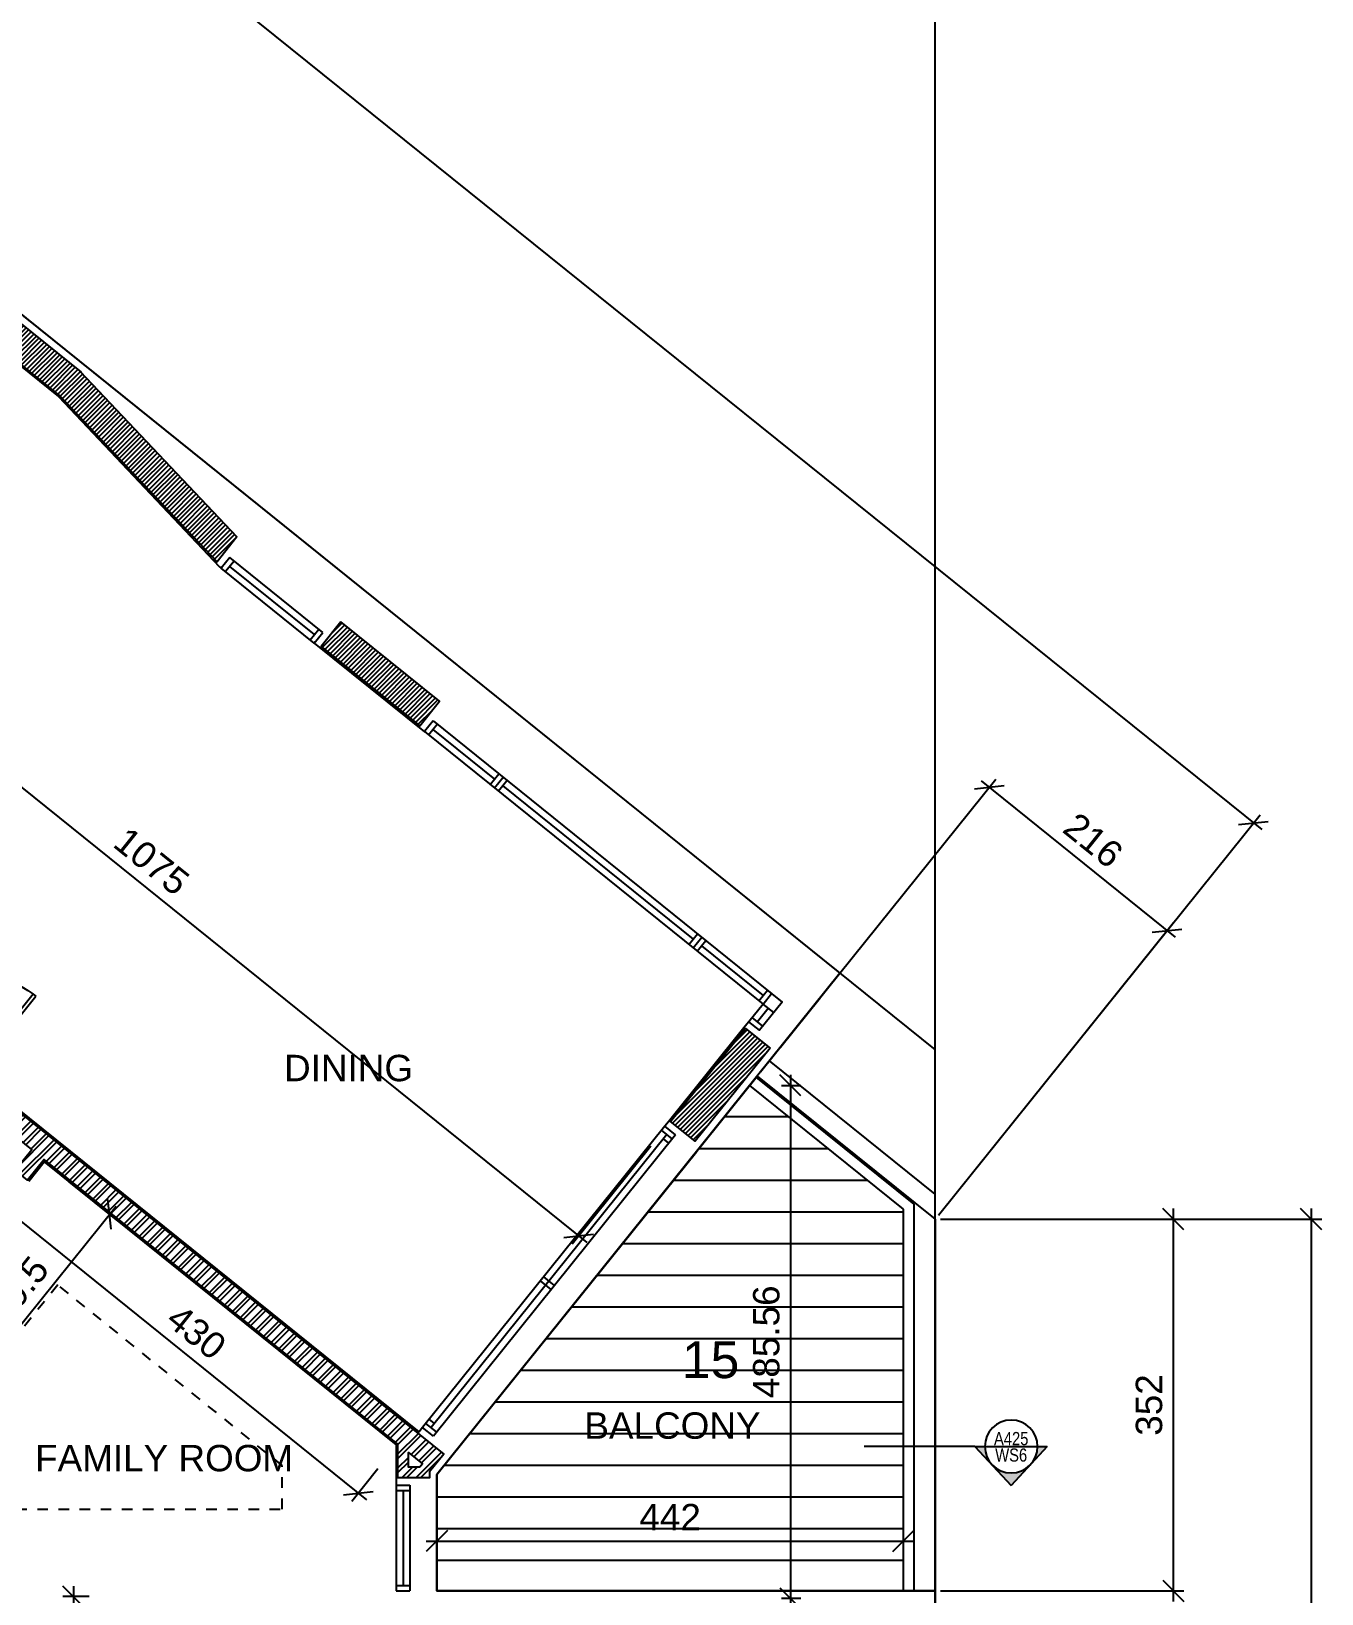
# Model space of a CAD drawing. Extents: x -0.9 to 45.6, y -8.7 to 61.5.
# Drawn here: x 33.35 to 45.57, y 31.78 to 46.58 of the extents above; entities that cross this region are included whole.
import ezdxf
from ezdxf.enums import TextEntityAlignment as Align

# ---------------------------------------------------------------- set-up
doc = ezdxf.new("R2010")
doc.units = 0
doc.header["$MEASUREMENT"] = 0
doc.header["$PDMODE"] = 35
doc.header["$PDSIZE"] = 0.3
doc.linetypes.add('HIDDEN2', pattern=[0.1875, 0.125, -0.0625])
doc.layers.get('0').update_dxf_attribs({"linetype": 'CONTINUOUS'})
doc.layers.get('DEFPOINTS').update_dxf_attribs({"linetype": 'CONTINUOUS'})
for name, color, linetype in [('60%', 7, 'CONTINUOUS'), ('A-ALU', 9, 'CONTINUOUS'), ('A-ANNO-SECT-TAG', 7, 'CONTINUOUS'), ('A-AREAS', 6, 'CONTINUOUS'), ('A-AREAS-TXT', 6, 'CONTINUOUS'), ('A-BALUST', 1, 'CONTINUOUS'), ('a-dim', 3, 'CONTINUOUS'), ('A-DOORS', 1, 'CONTINUOUS'), ('A-FC-HIDDEN', 8, 'HIDDEN2'), ('A-HATCH-CONC', 8, 'CONTINUOUS'), ('A-HATCH-WALL', 8, 'CONTINUOUS'), ('A-NOMENCLATURE', 3, 'CONTINUOUS'), ('A-PLASTER', 8, 'CONTINUOUS'), ('A-PORTE', 1, 'CONTINUOUS'), ('A-PROJECTION', 9, 'CONTINUOUS'), ('A-TILES', 137, 'CONTINUOUS'), ('A-WALL', 4, 'CONTINUOUS'), ('Parcelle$0$N-PLOT', 5, 'CONTINUOUS'), ('S-2ND-3RD-4-5-6TH$0$A-STR 2-3-4-5-6', 2, 'CONTINUOUS'), ('S-2ND-3RD-4-5-6TH$0$N-PLOT', 5, 'CONTINUOUS')]:
    doc.layers.add(name, color=color, linetype=linetype)
doc.styles.add('A100-STEXT', font='arial.ttf', dxfattribs={"height": 0.25})
doc.styles.add('BLOCK', font='arial.ttf', dxfattribs={"width": 0.8, "height": 0.25})
doc.dimstyles.new('A100-DIM', dxfattribs={"dimtxt": 0.25, "dimasz": 0.2, "dimexe": 0.1, "dimexo": 0.3, "dimgap": 0.1, "dimtad": 1, "dimlfac": 100, "dimrnd": 0.5, "dimdsep": 46, "dimtxsty": 'A100-STEXT', "dimblk1": 'OBLIQUE', "dimblk2": 'OBLIQUE', "dimsah": 1, "dimcen": -0.05, "dimdle": 0.1, "dimclrd": 15, "dimclre": 15, "dimclrt": 256, "dimadec": 0, "dimazin": 0, "dimtfac": 0.28, "dimtix": 1, "dimtmove": 2, "dimatfit": 3, "dimldrblk": 'OBLIQUE', "dimfxl": 1, "dimtolj": 1, "dimarcsym": 0})
doc.dimstyles.new('dim-law', dxfattribs={"dimtxt": 0.25, "dimasz": 0.2, "dimexe": 0.1, "dimexo": 0.3, "dimgap": 0.1, "dimtad": 1, "dimlfac": 100, "dimdsep": 46, "dimtxsty": 'A100-STEXT', "dimblk1": 'OBLIQUE', "dimblk2": 'OBLIQUE', "dimsah": 1, "dimcen": -0.05, "dimdle": 0.1, "dimclrd": 15, "dimclre": 15, "dimclrt": 256, "dimadec": 0, "dimazin": 0, "dimtfac": 0.28, "dimtix": 1, "dimtmove": 2, "dimatfit": 3, "dimldrblk": 'OBLIQUE', "dimfxl": 0.1, "dimtolj": 1, "dimarcsym": 0})

# ---------------------------------------------------------------- blocks, each defined once
blk = doc.blocks.new('P100E23D')
at = {"layer": 'A-PORTE'}
for p, q in [((0, 0), (0, -0.05)), ((0.23, 0), (0, 0)), ((0.23, -0.03), (0.23, 0)), ((0, -0.05), (0.18, -0.05)), ((0.18, -0.03), (0.23, -0.03)), ((0.18, -0.05), (0.18, -0.03)), ((0.23, -0.06), (0.23, -0.02)), ((0.23, -0.03), (1.17, -0.03)), ((1.17, -0.06), (0.23, -0.06)), ((0, -1), (0, -0.95)), ((0, -0.95), (0.18, -0.95)), ((0.23, -1), (0, -1)), ((0.18, -0.95), (0.18, -0.97)), ((0.18, -0.97), (0.23, -0.97)), ((0.23, -0.97), (0.23, -1))]:
    blk.add_line(p, q, dxfattribs=at)
blk.add_arc((0.23, -0.03), 0.94, 270, 0, dxfattribs=at)
blk = doc.blocks.new('_OBLIQUE')
at = {"color": 0, "linetype": 'ByBlock'}
blk.add_line((-0.5, -0.5), (0.5, 0.5), dxfattribs=at)
blk = doc.blocks.new('*D123')
at = {"layer": 'a-dim', "color": 15, "lineweight": -2}
for p, q in [((33.701, 35.684), (34.165, 35.311)), ((32.524, 33.431), (34.149, 35.452)), ((32.192, 33.826), (32.664, 33.446))]:
    blk.add_line(p, q, dxfattribs=at)
at = {"layer": 'DEFPOINTS', "color": 0}
for p in [(33.468, 35.872), (34.087, 35.374), (31.958, 34.014)]:
    blk.add_point(p, dxfattribs=at)
at = {"layer": 'a-dim', "color": 15, "lineweight": -2, "xscale": 0.2, "yscale": 0.2, "zscale": 0.2}
for p, rotation in [((34.087, 35.374), 51.19370936876746), ((32.587, 33.509), 231.1937093687675)]:
    blk.add_blockref('_OBLIQUE', p, dxfattribs=dict(at, rotation=rotation))
at = {"layer": 'a-dim', "insert": (33.159, 34.584), "char_height": 0.25, "attachment_point": 5, "rotation": 51.1937, "style": 'A100-STEXT'}
blk.add_mtext('\\A1;239.5', dxfattribs=at)
blk = doc.blocks.new('*D131')
at = {"layer": 'a-dim', "color": 15, "lineweight": -2}
for p, q in [((32.746, 34.999), (33.156, 35.508)), ((33.015, 35.493), (36.522, 32.672)), ((36.63, 32.966), (36.382, 32.657))]:
    blk.add_line(p, q, dxfattribs=at)
at = {"layer": 'DEFPOINTS', "color": 0}
for p in [(32.558, 34.765), (36.818, 33.2), (36.444, 32.735)]:
    blk.add_point(p, dxfattribs=at)
at = {"layer": 'a-dim', "color": 15, "lineweight": -2, "xscale": 0.2, "yscale": 0.2, "zscale": 0.2}
for p, rotation in [((33.093, 35.43), 141.1937093687686), ((36.444, 32.735), 321.1937093687686)]:
    blk.add_blockref('_OBLIQUE', p, dxfattribs=dict(at, rotation=rotation))
at = {"layer": 'a-dim', "insert": (34.911, 34.26), "char_height": 0.25, "attachment_point": 5, "rotation": 321.1937, "style": 'A100-STEXT'}
blk.add_mtext('\\A1;430', dxfattribs=at)
blk = doc.blocks.new('*D177')
at = {"layer": 'a-dim', "color": 15, "lineweight": -2}
for p, q in [((30.273, 42.056), (30.218, 41.987)), ((30.077, 41.972), (38.61, 35.11)), ((39.215, 36.021), (38.469, 35.094))]:
    blk.add_line(p, q, dxfattribs=at)
at = {"layer": 'DEFPOINTS', "color": 0}
for p in [(30.085, 41.823), (39.403, 36.255), (38.532, 35.172)]:
    blk.add_point(p, dxfattribs=at)
at = {"layer": 'a-dim', "color": 15, "lineweight": -2, "xscale": 0.2, "yscale": 0.2, "zscale": 0.2}
for p, rotation in [((30.155, 41.909), 141.193709373064), ((38.532, 35.172), 321.1937093730639)]:
    blk.add_blockref('_OBLIQUE', p, dxfattribs=dict(at, rotation=rotation))
at = {"layer": 'a-dim', "insert": (34.486, 38.718), "char_height": 0.25, "attachment_point": 5, "rotation": 321.1937, "style": 'A100-STEXT'}
blk.add_mtext('\\A1;1075', dxfattribs=at)
blk = doc.blocks.new('SCT_TAG_U_2')
h = blk.add_hatch(color=256)
h.paths.add_polyline_path([(0.343, 0.371), (0, 0), (0.093, 0, -0.755389), (0.555, 0.131), (0.564, 0.131)])
h.paths.add_polyline_path([(0.564, 0.131), (0.555, 0.131, -0.139348), (0.593, 0), (0.685, 0)])
for p, q in [((0, 0), (0.343, 0.371)), ((0.685, 0), (0.343, 0.371)), ((0, 0), (-1.051, 0)), ((0, 0), (0.685, 0))]:
    blk.add_line(p, q)
blk.add_circle((0.343, 0), 0.25)
at = {"color": 7, "style": 'BLOCK', "width": 0.8}
for tag, p in [('SCT.NO.', (0.343, 0.081)), ('DWG', (0.343, -0.075))]:
    blk.add_attdef(tag, text='', height=0.125, dxfattribs=at).set_placement(p, align=Align.MIDDLE)
blk = doc.blocks.new('A$C0D575FD1')
at = {"layer": 'A-ANNO-SECT-TAG'}
ref = blk.add_blockref('SCT_TAG_U_2', (42.286, 33.177), dxfattribs=dict(at, xscale=-1, rotation=180))
ref.add_attrib('SCT.NO.', 'WS6', dxfattribs={"layer": '0', "color": 7, "height": 0.125, "style": 'BLOCK', "width": 0.8}).set_placement((42.629, 33.096), align=Align.MIDDLE)
ref.add_attrib('DWG', 'A425', dxfattribs={"layer": '0', "color": 7, "height": 0.125, "style": 'BLOCK', "width": 0.8}).set_placement((42.629, 33.252), align=Align.MIDDLE)
blk = doc.blocks.new('A$C27EE2B71')
at = {"layer": 'A-ALU'}
for p, q in [((37.152, 40.047), (37.071, 39.946)), ((37.191, 40.015), (37.11, 39.914)), ((37.776, 39.545), (37.694, 39.444)), ((37.733, 39.413), (37.815, 39.514)), ((37.854, 39.483), (37.772, 39.382)), ((39.576, 37.931), (39.658, 38.032)), ((39.615, 37.899), (39.697, 38.001)), ((39.654, 37.868), (39.736, 37.969)), ((40.239, 37.398), (40.32, 37.499)), ((40.379, 37.285), (40.278, 37.367)), ((40.276, 37.157), (40.174, 37.238))]:
    blk.add_line(p, q, dxfattribs=at)
for points in [[(37.151, 39.965), (37.735, 39.495)], [(37.152, 40.047), (40.46, 37.386), (40.244, 37.118), (40.143, 37.199)], [(37.071, 39.946), (40.278, 37.367), (40.143, 37.199)], [(37.813, 39.432), (39.617, 37.981)], [(39.695, 37.919), (40.279, 37.449)], [(40.278, 37.367), (40.359, 37.468)], [(40.328, 37.326), (40.225, 37.197)]]:
    blk.add_lwpolyline(points, dxfattribs=at)
blk = doc.blocks.new('A$C37CB01A7')
at = {"layer": 'A-ALU'}
for p, q in [((35.989, 40.815), (36.071, 40.916)), ((36.027, 40.785), (36.108, 40.886)), ((39.347, 36.21), (37.053, 33.357)), ((39.366, 36.13), (37.135, 33.356)), ((39.448, 36.128), (37.155, 33.276)), ((39.417, 36.089), (39.316, 36.171)), ((39.448, 36.128), (39.347, 36.21)), ((39.386, 36.05), (39.335, 36.091)), ((38.301, 34.702), (38.2, 34.783)), ((38.27, 34.663), (38.169, 34.745)), ((37.155, 33.276), (37.053, 33.357)), ((37.186, 33.315), (37.085, 33.396)), ((37.167, 33.395), (37.116, 33.435)), ((36.803, 32.81), (36.803, 31.81)), ((36.803, 32.81), (36.933, 32.81)), ((36.803, 32.76), (36.933, 32.76)), ((36.868, 32.76), (36.868, 31.86)), ((36.933, 32.81), (36.933, 31.81)), ((36.803, 31.86), (36.933, 31.86)), ((36.803, 31.81), (36.933, 31.81))]:
    blk.add_line(p, q, dxfattribs=at)
for points in [[(35.227, 41.595), (35.146, 41.493)], [(36.108, 40.886), (35.227, 41.595)], [(36.027, 40.785), (35.146, 41.493)], [(35.268, 41.562), (35.187, 41.461)], [(36.03, 40.866), (35.227, 41.511)]]:
    blk.add_lwpolyline(points, dxfattribs=at)
blk.add_blockref('A$C27EE2B71', (0, 0), dxfattribs=at)
blk = doc.blocks.new('*D219')
at = {"layer": 'a-dim', "color": 15, "lineweight": -2}
for p, q in [((33.745, 31.855), (33.745, 27.79)), ((33.893, 31.755), (33.645, 31.755)), ((33.893, 27.89), (33.645, 27.89))]:
    blk.add_line(p, q, dxfattribs=at)
at = {"layer": 'DEFPOINTS', "color": 0}
for p in [(34.193, 31.755), (33.745, 27.89), (34.193, 27.89)]:
    blk.add_point(p, dxfattribs=at)
at = {"layer": 'a-dim', "color": 15, "lineweight": -2, "xscale": 0.2, "yscale": 0.2, "zscale": 0.2}
for p, rotation in [((33.745, 31.755), 90), ((33.745, 27.89), 270)]:
    blk.add_blockref('_OBLIQUE', p, dxfattribs=dict(at, rotation=rotation))
at = {"layer": 'a-dim', "insert": (33.518, 29.822), "char_height": 0.25, "attachment_point": 5, "rotation": 90, "style": 'A100-STEXT'}
blk.add_mtext('\\A1;386.5', dxfattribs=at)
blk = doc.blocks.new('*D271')
at = {"layer": 'A-NOMENCLATURE', "color": 15, "lineweight": -2}
for p, q in [((37.088, 32.282), (41.708, 32.282)), ((37.188, 32.11), (37.188, 32.382)), ((41.608, 32.11), (41.608, 32.382))]:
    blk.add_line(p, q, dxfattribs=at)
at = {"layer": 'DEFPOINTS', "color": 0}
for p in [(41.608, 32.282), (37.188, 31.81), (41.608, 31.81)]:
    blk.add_point(p, dxfattribs=at)
at = {"layer": 'A-NOMENCLATURE', "color": 15, "lineweight": -2, "xscale": 0.2, "yscale": 0.2, "zscale": 0.2, "rotation": 180}
blk.add_blockref('_OBLIQUE', (37.188, 32.282), dxfattribs=at)
at = {"layer": 'A-NOMENCLATURE', "color": 15, "lineweight": -2, "xscale": 0.2, "yscale": 0.2, "zscale": 0.2}
blk.add_blockref('_OBLIQUE', (41.608, 32.282), dxfattribs=at)
at = {"layer": 'A-NOMENCLATURE', "insert": (39.398, 32.508), "char_height": 0.25, "attachment_point": 5, "style": 'A100-STEXT'}
blk.add_mtext('\\A1;442', dxfattribs=at)
blk = doc.blocks.new('*D272')
at = {"layer": 'A-NOMENCLATURE', "color": 15, "lineweight": -2}
for p, q in [((40.537, 36.696), (40.537, 31.64)), ((40.452, 36.596), (40.637, 36.596)), ((40.452, 31.74), (40.637, 31.74))]:
    blk.add_line(p, q, dxfattribs=at)
at = {"layer": 'DEFPOINTS', "color": 0}
for p in [(40.152, 36.596), (40.152, 31.74), (40.537, 31.74)]:
    blk.add_point(p, dxfattribs=at)
at = {"layer": 'A-NOMENCLATURE', "color": 15, "lineweight": -2, "xscale": 0.2, "yscale": 0.2, "zscale": 0.2}
for p, rotation in [((40.537, 36.596), 90), ((40.537, 31.74), 270)]:
    blk.add_blockref('_OBLIQUE', p, dxfattribs=dict(at, rotation=rotation))
at = {"layer": 'A-NOMENCLATURE', "insert": (40.31, 34.168), "char_height": 0.25, "attachment_point": 5, "rotation": 90, "style": 'A100-STEXT'}
blk.add_mtext('\\A1;485.56', dxfattribs=at)
blk = doc.blocks.new('*D277')
at = {"layer": '60%', "color": 15, "lineweight": -2}
for p, q in [((40.255, 36.724), (42.483, 39.495)), ((42.343, 39.48), (44.183, 37.999)), ((41.94, 35.369), (44.168, 38.14))]:
    blk.add_line(p, q, dxfattribs=at)
at = {"layer": 'DEFPOINTS', "color": 0}
for p in [(44.105, 38.062), (40.067, 36.49), (41.752, 35.135)]:
    blk.add_point(p, dxfattribs=at)
at = {"layer": '60%', "color": 15, "lineweight": -2, "xscale": 0.2, "yscale": 0.2, "zscale": 0.2}
for p, rotation in [((42.421, 39.417), 141.1937093848892), ((44.105, 38.062), 321.1937093848892)]:
    blk.add_blockref('_OBLIQUE', p, dxfattribs=dict(at, rotation=rotation))
at = {"layer": '60%', "insert": (43.406, 38.917), "char_height": 0.25, "attachment_point": 5, "rotation": 321.1937, "style": 'A100-STEXT'}
blk.add_mtext('\\A1;216', dxfattribs=at)
blk = doc.blocks.new('*D278')
at = {"layer": '60%', "color": 15, "lineweight": -2}
for p, q in [((14.103, 57.756), (17.15, 61.545)), ((17.01, 61.53), (45.002, 39.018)), ((41.94, 35.369), (44.987, 39.159))]:
    blk.add_line(p, q, dxfattribs=at)
at = {"layer": 'DEFPOINTS', "color": 0}
for p in [(13.915, 57.522), (44.924, 39.081), (41.752, 35.135)]:
    blk.add_point(p, dxfattribs=at)
at = {"layer": '60%', "color": 15, "lineweight": -2, "xscale": 0.2, "yscale": 0.2, "zscale": 0.2}
for p, rotation in [((17.088, 61.467), 141.1937093848894), ((44.924, 39.081), 321.1937093848894)]:
    blk.add_blockref('_OBLIQUE', p, dxfattribs=dict(at, rotation=rotation))
at = {"layer": '60%', "insert": (31.149, 50.451), "char_height": 0.25, "attachment_point": 5, "rotation": 321.1937, "style": 'A100-STEXT'}
blk.add_mtext('\\A1;3572', dxfattribs=at)
blk = doc.blocks.new('*D279')
at = {"layer": '60%', "color": 15, "lineweight": -2}
for p, q in [((44.164, 35.43), (44.164, 31.71)), ((41.958, 35.33), (44.264, 35.33)), ((41.958, 31.81), (44.264, 31.81))]:
    blk.add_line(p, q, dxfattribs=at)
at = {"layer": 'DEFPOINTS', "color": 0}
for p in [(41.658, 35.33), (41.658, 31.81), (44.164, 31.81)]:
    blk.add_point(p, dxfattribs=at)
at = {"layer": '60%', "color": 15, "lineweight": -2, "xscale": 0.2, "yscale": 0.2, "zscale": 0.2}
for p, rotation in [((44.164, 35.33), 90), ((44.164, 31.81), 270)]:
    blk.add_blockref('_OBLIQUE', p, dxfattribs=dict(at, rotation=rotation))
at = {"layer": '60%', "insert": (43.936, 33.57), "char_height": 0.25, "attachment_point": 5, "rotation": 90, "style": 'A100-STEXT'}
blk.add_mtext('\\A1;352', dxfattribs=at)
blk = doc.blocks.new('*D283')
at = {"layer": '60%', "color": 15, "lineweight": -2}
for p, q in [((45.471, 35.43), (45.471, 3.4)), ((42.208, 35.33), (45.571, 35.33)), ((42.208, 3.5), (45.571, 3.5))]:
    blk.add_line(p, q, dxfattribs=at)
at = {"layer": 'DEFPOINTS', "color": 0}
for p in [(41.908, 35.33), (41.908, 3.5), (45.471, 3.5)]:
    blk.add_point(p, dxfattribs=at)
at = {"layer": '60%', "color": 15, "lineweight": -2, "xscale": 0.2, "yscale": 0.2, "zscale": 0.2}
for p, rotation in [((45.471, 35.33), 90), ((45.471, 3.5), 270)]:
    blk.add_blockref('_OBLIQUE', p, dxfattribs=dict(at, rotation=rotation))
at = {"layer": '60%', "insert": (45.243, 19.415), "char_height": 0.25, "attachment_point": 5, "rotation": 90, "style": 'A100-STEXT'}
blk.add_mtext('\\A1;3183', dxfattribs=at)

msp = doc.modelspace()

# ---------------------------------------------------------------- hatches: boundary and pattern name
at = {"layer": 'A-HATCH-CONC'}
h = msp.add_hatch(dxfattribs=at)
h.set_pattern_fill('ANSI31', color=256, scale=0.25, style=0)
h.paths.add_polyline_path([(33.81348, 43.35447), (32.06382, 44.76154), (31.87582, 44.52776), (33.61331, 43.13047), (35.10525, 41.55436), (35.29459, 41.7898)])
at = {"layer": 'A-HATCH-CONC', "ltscale": 4}
h = msp.add_hatch(dxfattribs=at)
h.set_pattern_fill('ANSI31', color=256, scale=0.25, style=0)
h.paths.add_polyline_path([(36.27869, 40.98697), (36.09068, 40.75319), (37.0258, 40.00116), (37.21381, 40.23494)])
h = msp.add_hatch(dxfattribs=at)
h.set_pattern_fill('ANSI31', color=256, scale=0.25, style=0)
h.paths.add_polyline_path([(40.11074, 37.13529), (40.34451, 36.94728), (39.63635, 36.0667), (39.40253, 36.25474)])
at = {"layer": 'A-HATCH-WALL'}
h = msp.add_hatch(dxfattribs=at)
h.set_pattern_fill('ANSI32', color=256, scale=0.25, style=0)
h.set_pattern_definition([(45, (-4e-09, 0.000785), (-0.06629126, 0.06629126), []), (45, (0.04419, 0.000785), (-0.06629126, 0.06629126), [])])
h.paths.add_polyline_path([(37.0257, 32.98078), (36.91837, 32.98078), (36.91837, 33.12028), (37.05167, 33.01308)], flags=16)
edge = h.paths.add_edge_path()
edge.add_line((32.8131, 36.67839), (37.25493, 33.10626))
edge.add_line((37.25493, 33.10626), (37.11837, 32.93645))
edge.add_line((37.11837, 32.93645), (37.11837, 32.88078))
edge.add_line((37.11837, 32.88078), (36.81837, 32.88078))
edge.add_line((36.81837, 32.88078), (36.81837, 33.2007))
edge.add_line((36.81837, 33.2007), (33.46703, 35.89585))
edge.add_line((33.46703, 35.89585), (33.31036, 35.70103))
edge.add_line((33.31036, 35.70103), (33.19346, 35.79504))
edge.add_line((33.19346, 35.79504), (33.35014, 35.98985))
edge.add_line((33.35014, 35.98985), (32.68776, 36.52254))
edge.add_line((32.68776, 36.52254), (32.8037, 36.6667))
at = {"layer": 'A-TILES'}
h = msp.add_hatch(dxfattribs=at)
h.set_pattern_fill('_USER', color=256, scale=0.3, style=0, pattern_type=0)
h.set_pattern_definition([(0, (9e-11, -5e-11), (0, 0.3), [])])
h.paths.add_polyline_path([(37.35335, 33.11616), (37.18837, 32.91101), (37.18837, 32.81), (37.18837, 31.81), (41.60837, 31.81), (41.60837, 35.42399), (40.15152, 36.5956), (39.64703, 35.96828)])

# ---------------------------------------------------------------- linework, layer by layer
at = {"layer": 'A-ALU'}
for p, q in [((37.35335, 33.11616), (39.64703, 35.96828)), ((37.18837, 32.81), (37.18837, 31.81))]:
    msp.add_line(p, q, dxfattribs=at)
at = {"layer": 'A-AREAS'}
msp.add_lwpolyline([(30.76735, 45.894), (41.00695, 37.6593), (37.18837, 32.91101), (37.18837, 31.81), (41.90837, 31.81), (41.90837, 30.9802), (41.61117, 29.94), (41.10837, 29.94), (41.10837, 28.11), (41.90837, 28.11), (41.90837, 27.67), (39.92837, 27.67), (39.92837, 22.91), (41.90837, 22.91), (41.90837, 22.54)], dxfattribs=at)
msp.add_lwpolyline([(37.18837, 32.91101), (40.22358, 36.68521), (41.90837, 35.33031), (41.90837, 31.81), (37.18837, 31.81)], close=True, dxfattribs=at)
at = {"layer": 'A-BALUST'}
for p, q in [((41.60837, 35.42399), (40.15152, 36.5956)), ((41.70837, 35.4719), (40.21418, 36.67352)), ((41.60837, 31.81), (41.60837, 35.42399)), ((41.70837, 31.81), (41.70837, 35.4719))]:
    msp.add_line(p, q, dxfattribs=at)
at = {"layer": 'A-FC-HIDDEN', "ltscale": 0.5}
msp.add_lwpolyline([(33.59596, 34.70703), (32.80337, 33.72147), (32.80337, 32.585), (35.72337, 32.585), (35.72337, 32.99616)], close=True, dxfattribs=at)
at = {"layer": 'A-PLASTER'}
for points in [[(30.13185, 42.27941), (30.19809, 42.22614), (29.94741, 41.91443), (30.08768, 41.80163), (32.11189, 44.31866), (33.60311, 43.11942), (35.1295, 41.50692), (35.14616, 41.49352), (35.15556, 41.50521)], [(36.03613, 40.79705), (36.02655, 40.78514), (37.07075, 39.94535), (37.08035, 39.95729)], [(40.1546, 37.18983), (40.14291, 37.19923), (40.10844, 37.15637), (40.10844, 37.15637), (39.38148, 36.25242), (39.38148, 36.25242), (39.34701, 36.20956), (39.3587, 36.20016)], [(37.06502, 33.34803), (37.05333, 33.35743), (37.01886, 33.31457), (32.8225, 36.6893)], [(33.32204, 35.69085), (33.46932, 35.87398), (36.80337, 33.19273), (36.80337, 32.81), (36.81837, 32.81)]]:
    msp.add_lwpolyline(points, dxfattribs=at)
at = {"layer": 'A-PROJECTION'}
for p, q in [((40.44293, 36.95796), (40.81894, 37.42552)), ((41.90837, 35.56771), (40.33952, 36.82938)), ((41.90837, 31.74), (41.90837, 35.56771))]:
    msp.add_line(p, q, dxfattribs=at)
msp.add_lwpolyline([(33.86105, 43.40604), (41.00695, 37.6593), (40.81894, 37.42552)], dxfattribs=at)
at = {"layer": 'A-WALL'}
msp.add_lwpolyline([(32.8131, 36.67761), (37.25493, 33.10548), (37.11837, 32.93567), (37.11837, 32.88), (36.81837, 32.88), (36.81837, 33.19991), (33.46703, 35.89506), (33.31036, 35.70025), (33.19346, 35.79425), (33.35014, 35.98907), (32.68776, 36.52175), (32.8131, 36.67761)], dxfattribs=at)
msp.add_lwpolyline([(37.0257, 32.98), (36.91837, 32.98), (36.91837, 33.11949), (37.05167, 33.01229)], close=True, dxfattribs=at)
at = {"layer": 'Parcelle$0$N-PLOT'}
msp.add_line((15.99494, 57.77399), (41.90837, 36.93437), dxfattribs=at)
msp.add_lwpolyline([(0, 0), (38.90837, 0, 0.41421356), (41.90837, 3), (41.90837, 55.45463, 0.4229554), (38.81912, 58.4533), (0, 57.29794)], format="xyb", close=True, dxfattribs=at)
at = {"layer": 'S-2ND-3RD-4-5-6TH$0$A-STR 2-3-4-5-6'}
msp.add_lwpolyline([(33.81021, 43.35792), (35.29459, 41.7898), (35.10525, 41.55436), (33.61331, 43.13047), (31.87582, 44.52776), (32.06382, 44.76154), (33.81718, 43.35149)], dxfattribs=at)
for points in [[(36.27869, 40.98697), (36.09068, 40.75319), (37.0258, 40.00116), (37.21381, 40.23494)], [(40.34451, 36.94728), (39.63635, 36.0667), (39.40257, 36.25471), (40.11268, 37.13372)]]:
    msp.add_lwpolyline(points, close=True, dxfattribs=at)
at = {"layer": 'S-2ND-3RD-4-5-6TH$0$N-PLOT'}
msp.add_lwpolyline([(0, 0), (38.90837, 0, 0.41421356), (41.90837, 3), (41.90837, 55.45463, 0.4229554), (38.81912, 58.4533), (0, 57.29794)], format="xyb", close=True, dxfattribs=at)

# ---------------------------------------------------------------- block references
at = {"layer": 'A-ALU'}
msp.add_blockref('A$C37CB01A7', (0, 0), dxfattribs=at)
at = {"layer": 'A-ANNO-SECT-TAG'}
msp.add_blockref('A$C0D575FD1', (0, 0), dxfattribs=at)
at = {"layer": 'A-DOORS', "xscale": -1, "rotation": 231.19370937097}
msp.add_blockref('P100E23D', (32.67836, 36.51006), dxfattribs=at)

# ---------------------------------------------------------------- texts
at = {"layer": 'A-AREAS-TXT', "style": 'A100-STEXT'}
msp.add_text('15', height=0.35, dxfattribs=at).set_placement((39.78129, 33.82424), align=Align.CENTER)
at = {"layer": 'A-NOMENCLATURE', "style": 'A100-STEXT'}
for s, p in [('DINING', (35.74046, 36.63576)), ('BALCONY', (38.58538, 33.25015)), ('FAMILY ROOM', (33.3816, 32.94196))]:
    msp.add_text(s, height=0.25, dxfattribs=at).set_placement(p)

# ---------------------------------------------------------------- dimensions: what is measured, and where the dimension line sits
at = {"layer": '60%'}
for p1, p2, distance, picture, middle in [((13.91484, 57.521928), (41.751696, 35.135489), 5.062794, '*D278', (31.148783, 50.45145)), ((40.06691, 36.49039), (41.7517, 35.13549), 3.75567, '*D277', (43.4056, 38.91701))]:
    dim = msp.add_aligned_dim(p1=p1, p2=p2, distance=distance, dimstyle='A100-DIM', dxfattribs=at)
    dim.commit()
    dim.dimension.update_dxf_attribs({"geometry": picture, "text_midpoint": middle})
for base, p1, p2, picture, middle in [((44.16403, 31.81), (41.65837, 35.33031), (41.65837, 31.81), '*D279', (43.93631, 33.57015)), ((45.47116, 3.5), (41.90837, 35.33031), (41.90837, 3.5), '*D283', (45.24343, 19.41515))]:
    dim = msp.add_linear_dim(base=base, p1=p1, p2=p2, angle=90, dimstyle='A100-DIM', dxfattribs=at)
    dim.commit()
    dim.dimension.update_dxf_attribs({"geometry": picture, "text_midpoint": middle})
at = {"layer": 'a-dim'}
for base, p1, p2, angle, picture, middle in [((38.53203, 35.17221), (30.08539, 41.82271), (39.40257, 36.25471), 141.193709, '*D177', (34.48612, 38.71806)), ((34.0866, 35.37385), (31.95837, 34.01381), (33.4675, 35.87172), 231.193709, '*D123', (33.15912, 34.58394)), ((36.4443, 32.73477), (32.55833, 34.76512), (36.81837, 33.19991), 141.193709, '*D131', (34.91135, 34.25981))]:
    dim = msp.add_linear_dim(base=base, p1=p1, p2=p2, angle=angle, dimstyle='A100-DIM', dxfattribs=at)
    dim.commit()
    dim.dimension.update_dxf_attribs({"geometry": picture, "text_midpoint": middle})
dim = msp.add_aligned_dim(p1=(34.19337, 31.755), p2=(34.19337, 27.89), distance=-0.448, dimstyle='dim-law', dxfattribs=at)
dim.commit()
dim.dimension.update_dxf_attribs({"geometry": '*D219', "text_midpoint": (33.51764, 29.8225)})
at = {"layer": 'A-NOMENCLATURE'}
for p1, p2, distance, picture, middle in [((40.15152, 36.5956), (40.15152, 31.74), 0.38594, '*D272', (40.30981, 34.1678)), ((37.18837, 31.81), (41.60837, 31.81), 0.47227, '*D271', (39.39837, 32.50778))]:
    dim = msp.add_aligned_dim(p1=p1, p2=p2, distance=distance, dimstyle='dim-law', dxfattribs=at)
    dim.commit()
    dim.dimension.update_dxf_attribs({"geometry": picture, "text_midpoint": middle})

doc.saveas('drawing.dxf')
